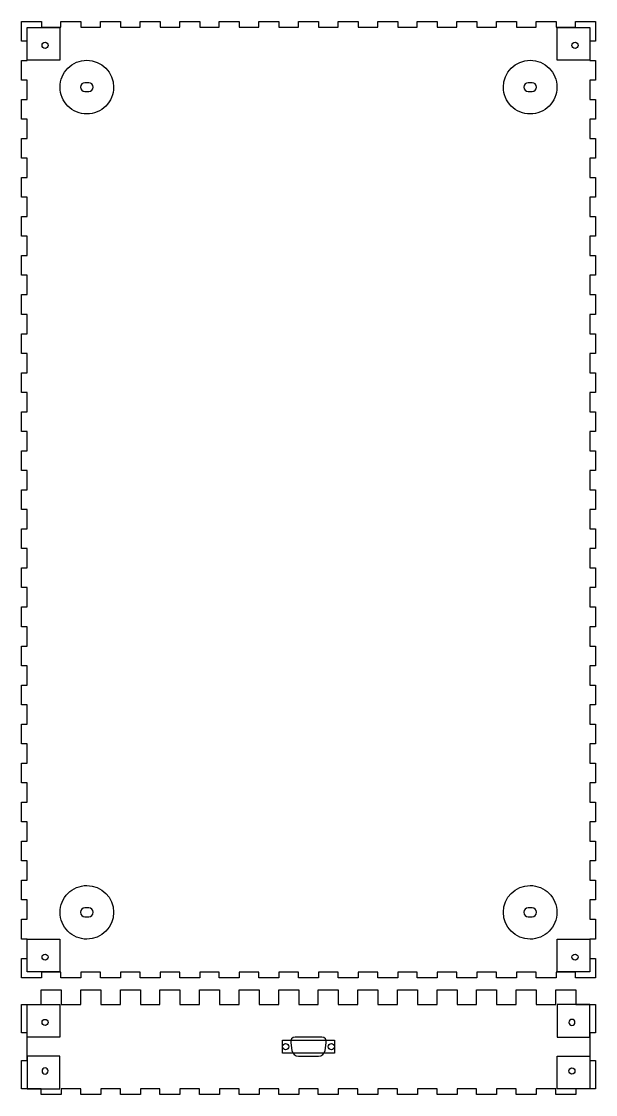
# Model space of a CAD drawing. Extents: x 52 to 1137, y 257 to 858.
# Drawn here: x 375 to 695, y 257 to 855 of the extents above; entities that cross this region are included whole.
import ezdxf

# ---------------------------------------------------------------- set-up
doc = ezdxf.new("R2010")
doc.units = 0
doc.layers.add('Calque_1', color=7, linetype='CONTINUOUS')

msp = doc.modelspace()

# ---------------------------------------------------------------- linework, layer by layer
at = {"layer": 'Calque_1', "color": 1}
for p, q in [((375.308643, 854.857261), (386.396448, 854.857261)), ((375.308643, 843.919569), (375.308643, 854.857261)), ((386.396448, 854.857261), (386.396448, 851.657256)), ((386.396448, 851.657256), (397.324261, 851.657256)), ((397.324261, 851.657256), (397.324261, 854.857261)), ((397.324261, 854.857261), (408.465435, 854.857261)), ((408.465435, 854.857261), (408.465435, 851.657256)), ((408.465435, 851.657256), (419.393249, 851.657256)), ((419.393249, 851.657256), (419.393249, 854.857261)), ((419.393249, 854.857261), (430.534394, 854.857261)), ((430.534394, 854.857261), (430.534394, 851.657256)), ((430.534394, 851.657256), (441.462207, 851.657256)), ((441.462207, 851.657256), (441.462207, 854.857261)), ((441.462207, 854.857261), (452.603353, 854.857261)), ((452.603353, 854.857261), (452.603353, 851.657256)), ((452.603353, 851.657256), (463.531166, 851.657256)), ((463.531166, 851.657256), (463.531166, 854.857261)), ((463.531166, 854.857261), (474.672312, 854.857261)), ((474.672312, 854.857261), (474.672312, 851.657256)), ((474.672312, 851.657256), (485.600125, 851.657256)), ((485.600125, 851.657256), (485.600125, 854.857261)), ((485.600125, 854.857261), (496.741271, 854.857261)), ((496.741271, 854.857261), (496.741271, 851.657256)), ((496.741271, 851.657256), (507.669112, 851.657256)), ((507.669112, 851.657256), (507.669112, 854.857261)), ((507.669112, 854.857261), (518.810258, 854.857261)), ((518.810258, 854.857261), (518.810258, 851.657256)), ((518.810258, 851.657256), (529.738071, 851.657256)), ((529.738071, 851.657256), (529.738071, 854.857261)), ((529.738071, 854.857261), (540.879217, 854.857261)), ((540.879217, 854.857261), (540.879217, 851.657256)), ((540.879217, 851.657256), (551.80703, 851.657256)), ((551.80703, 851.657256), (551.80703, 854.857261)), ((551.80703, 854.857261), (562.948175, 854.857261)), ((562.948175, 854.857261), (562.948175, 851.657256)), ((562.948175, 851.657256), (573.875989, 851.657256)), ((573.875989, 851.657256), (573.875989, 854.857261)), ((573.875989, 854.857261), (585.017134, 854.857261)), ((585.017134, 854.857261), (585.017134, 851.657256)), ((585.017134, 851.657256), (595.944948, 851.657256)), ((595.944948, 851.657256), (595.944948, 854.857261)), ((595.944948, 854.857261), (607.086121, 854.857261)), ((607.086121, 854.857261), (607.086121, 851.657256)), ((607.086121, 851.657256), (618.013935, 851.657256)), ((618.013935, 851.657256), (618.013935, 854.857261)), ((618.013935, 854.857261), (629.15508, 854.857261)), ((629.15508, 854.857261), (629.15508, 851.657256)), ((629.15508, 851.657256), (640.082894, 851.657256)), ((640.082894, 851.657256), (640.082894, 854.857261)), ((640.082894, 854.857261), (651.224039, 854.857261)), ((651.224039, 854.857261), (651.224039, 851.657256)), ((651.224039, 851.657256), (662.151853, 851.657256)), ((662.151853, 851.657256), (662.151853, 854.857261)), ((662.151853, 854.857261), (673.292998, 854.857261)), ((673.292998, 854.857261), (673.292998, 851.657256)), ((673.292998, 851.657256), (684.220812, 851.657256)), ((684.220812, 851.657256), (684.220812, 854.857261)), ((684.220812, 854.857261), (695.308645, 854.857261)), ((695.308645, 854.857261), (695.308645, 843.919569)), ((378.508647, 843.919569), (375.308643, 843.919569)), ((378.508647, 833.14187), (378.508647, 843.919569)), ((695.308645, 843.919569), (692.10864, 843.919569)), ((692.10864, 843.919569), (692.10864, 833.14187)), ((388.458651, 839.842901), (388.458651, 839.842901)), ((683.871951, 839.842901), (683.871951, 839.842901)), ((375.308643, 822.150867), (375.308643, 833.14187)), ((375.308643, 833.14187), (378.508647, 833.14187)), ((692.10864, 833.14187), (695.308645, 833.14187)), ((695.308645, 833.14187), (695.308645, 822.150867)), ((378.508647, 822.150867), (375.308643, 822.150867)), ((378.508647, 811.373167), (378.508647, 822.150867)), ((412.785286, 820.706211), (410.705337, 820.706211)), ((659.91188, 820.706211), (657.831959, 820.706211)), ((695.308645, 822.150867), (692.10864, 822.150867)), ((692.10864, 822.150867), (692.10864, 811.373167)), ((410.705337, 815.806269), (412.785286, 815.806269)), ((657.831959, 815.806269), (659.91188, 815.806269)), ((375.308643, 800.382164), (375.308643, 811.373167)), ((375.308643, 811.373167), (378.508647, 811.373167)), ((692.10864, 811.373167), (695.308645, 811.373167)), ((695.308645, 811.373167), (695.308645, 800.382164)), ((378.508647, 800.382164), (375.308643, 800.382164)), ((378.508647, 789.604465), (378.508647, 800.382164)), ((695.308645, 800.382164), (692.10864, 800.382164)), ((692.10864, 800.382164), (692.10864, 789.604465)), ((375.308643, 778.613461), (375.308643, 789.604465)), ((375.308643, 789.604465), (378.508647, 789.604465)), ((692.10864, 789.604465), (695.308645, 789.604465)), ((695.308645, 789.604465), (695.308645, 778.613461)), ((378.508647, 778.613461), (375.308643, 778.613461)), ((378.508647, 767.835762), (378.508647, 778.613461)), ((695.308645, 778.613461), (692.10864, 778.613461)), ((692.10864, 778.613461), (692.10864, 767.835762)), ((375.308643, 756.844731), (375.308643, 767.835762)), ((375.308643, 767.835762), (378.508647, 767.835762)), ((692.10864, 767.835762), (695.308645, 767.835762)), ((695.308645, 767.835762), (695.308645, 756.844731)), ((378.508647, 756.844731), (375.308643, 756.844731)), ((378.508647, 746.067059), (378.508647, 756.844731)), ((695.308645, 756.844731), (692.10864, 756.844731)), ((692.10864, 756.844731), (692.10864, 746.067059)), ((375.308643, 735.076028), (375.308643, 746.067059)), ((375.308643, 746.067059), (378.508647, 746.067059)), ((692.10864, 746.067059), (695.308645, 746.067059)), ((695.308645, 746.067059), (695.308645, 735.076028)), ((378.508647, 735.076028), (375.308643, 735.076028)), ((378.508647, 724.298357), (378.508647, 735.076028)), ((695.308645, 735.076028), (692.10864, 735.076028)), ((692.10864, 735.076028), (692.10864, 724.298357)), ((375.308643, 713.307353), (375.308643, 724.298357)), ((375.308643, 724.298357), (378.508647, 724.298357)), ((692.10864, 724.298357), (695.308645, 724.298357)), ((695.308645, 724.298357), (695.308645, 713.307353)), ((378.508647, 713.307353), (375.308643, 713.307353)), ((378.508647, 702.529654), (378.508647, 713.307353)), ((695.308645, 713.307353), (692.10864, 713.307353)), ((692.10864, 713.307353), (692.10864, 702.529654)), ((375.308643, 691.538623), (375.308643, 702.529654)), ((375.308643, 702.529654), (378.508647, 702.529654)), ((692.10864, 702.529654), (695.308645, 702.529654)), ((695.308645, 702.529654), (695.308645, 691.538623)), ((378.508647, 691.538623), (375.308643, 691.538623)), ((378.508647, 680.760951), (378.508647, 691.538623)), ((695.308645, 691.538623), (692.10864, 691.538623)), ((692.10864, 691.538623), (692.10864, 680.760951)), ((375.308643, 669.76992), (375.308643, 680.760951)), ((375.308643, 680.760951), (378.508647, 680.760951)), ((692.10864, 680.760951), (695.308645, 680.760951)), ((695.308645, 680.760951), (695.308645, 669.76992)), ((378.508647, 669.76992), (375.308643, 669.76992)), ((378.508647, 658.992249), (378.508647, 669.76992)), ((695.308645, 669.76992), (692.10864, 669.76992)), ((692.10864, 669.76992), (692.10864, 658.992249)), ((375.308643, 648.001217), (375.308643, 658.992249)), ((375.308643, 658.992249), (378.508647, 658.992249)), ((692.10864, 658.992249), (695.308645, 658.992249)), ((695.308645, 658.992249), (695.308645, 648.001217)), ((378.508647, 648.001217), (375.308643, 648.001217)), ((378.508647, 637.223532), (378.508647, 648.001217)), ((695.308645, 648.001217), (692.10864, 648.001217)), ((692.10864, 648.001217), (692.10864, 637.223532)), ((375.308643, 626.232512), (375.308643, 637.223532)), ((375.308643, 637.223532), (378.508647, 637.223532)), ((692.10864, 637.223532), (695.308645, 637.223532)), ((695.308645, 637.223532), (695.308645, 626.232512)), ((378.508647, 626.232512), (375.308643, 626.232512)), ((378.508647, 615.454826), (378.508647, 626.232512)), ((695.308645, 626.232512), (692.10864, 626.232512)), ((692.10864, 626.232512), (692.10864, 615.454826)), ((375.308643, 604.463806), (375.308643, 615.454826)), ((375.308643, 615.454826), (378.508647, 615.454826)), ((692.10864, 615.454826), (695.308645, 615.454826)), ((695.308645, 615.454826), (695.308645, 604.463806)), ((378.508647, 604.463806), (375.308643, 604.463806)), ((378.508647, 593.686118), (378.508647, 604.463806)), ((695.308645, 604.463806), (692.10864, 604.463806)), ((692.10864, 604.463806), (692.10864, 593.686118)), ((375.308643, 582.695098), (375.308643, 593.686118)), ((375.308643, 593.686118), (378.508647, 593.686118)), ((692.10864, 593.686118), (695.308645, 593.686118)), ((695.308645, 593.686118), (695.308645, 582.695098)), ((378.508647, 582.695098), (375.308643, 582.695098)), ((378.508647, 571.917418), (378.508647, 582.695098)), ((695.308645, 582.695098), (692.10864, 582.695098)), ((692.10864, 582.695098), (692.10864, 571.917418)), ((375.308643, 560.926387), (375.308643, 571.917418)), ((375.308643, 571.917418), (378.508647, 571.917418)), ((692.10864, 571.917418), (695.308645, 571.917418)), ((695.308645, 571.917418), (695.308645, 560.926387)), ((378.508647, 560.926387), (375.308643, 560.926387)), ((378.508647, 550.148715), (378.508647, 560.926387)), ((695.308645, 560.926387), (692.10864, 560.926387)), ((692.10864, 560.926387), (692.10864, 550.148715)), ((375.308643, 539.157684), (375.308643, 550.148715)), ((375.308643, 550.148715), (378.508647, 550.148715)), ((692.10864, 550.148715), (695.308645, 550.148715)), ((695.308645, 550.148715), (695.308645, 539.157684)), ((378.508647, 539.157684), (375.308643, 539.157684)), ((378.508647, 528.379985), (378.508647, 539.157684)), ((695.308645, 539.157684), (692.10864, 539.157684)), ((692.10864, 539.157684), (692.10864, 528.379985)), ((375.308643, 517.388981), (375.308643, 528.379985)), ((375.308643, 528.379985), (378.508647, 528.379985)), ((692.10864, 528.379985), (695.308645, 528.379985)), ((695.308645, 528.379985), (695.308645, 517.388981)), ((378.508647, 517.388981), (375.308643, 517.388981)), ((378.508647, 506.611282), (378.508647, 517.388981)), ((695.308645, 517.388981), (692.10864, 517.388981)), ((692.10864, 517.388981), (692.10864, 506.611282)), ((375.308643, 495.620279), (375.308643, 506.611282)), ((375.308643, 506.611282), (378.508647, 506.611282)), ((692.10864, 506.611282), (695.308645, 506.611282)), ((695.308645, 506.611282), (695.308645, 495.620279)), ((378.508647, 495.620279), (375.308643, 495.620279)), ((378.508647, 484.842579), (378.508647, 495.620279)), ((695.308645, 495.620279), (692.10864, 495.620279)), ((692.10864, 495.620279), (692.10864, 484.842579)), ((375.308643, 473.851576), (375.308643, 484.842579)), ((375.308643, 484.842579), (378.508647, 484.842579)), ((692.10864, 484.842579), (695.308645, 484.842579)), ((695.308645, 484.842579), (695.308645, 473.851576)), ((378.508647, 473.851576), (375.308643, 473.851576)), ((378.508647, 463.073877), (378.508647, 473.851576)), ((695.308645, 473.851576), (692.10864, 473.851576)), ((692.10864, 473.851576), (692.10864, 463.073877)), ((375.308643, 452.082845), (375.308643, 463.073877)), ((375.308643, 463.073877), (378.508647, 463.073877)), ((692.10864, 463.073877), (695.308645, 463.073877)), ((695.308645, 463.073877), (695.308645, 452.082845)), ((378.508647, 452.082845), (375.308643, 452.082845)), ((378.508647, 441.305174), (378.508647, 452.082845)), ((695.308645, 452.082845), (692.10864, 452.082845)), ((692.10864, 452.082845), (692.10864, 441.305174)), ((375.308643, 430.314143), (375.308643, 441.305174)), ((375.308643, 441.305174), (378.508647, 441.305174)), ((692.10864, 441.305174), (695.308645, 441.305174)), ((695.308645, 441.305174), (695.308645, 430.314143)), ((378.508647, 430.314143), (375.308643, 430.314143)), ((378.508647, 419.536471), (378.508647, 430.314143)), ((695.308645, 430.314143), (692.10864, 430.314143)), ((692.10864, 430.314143), (692.10864, 419.536471)), ((375.308643, 408.54544), (375.308643, 419.536471)), ((375.308643, 419.536471), (378.508647, 419.536471)), ((692.10864, 419.536471), (695.308645, 419.536471)), ((695.308645, 419.536471), (695.308645, 408.54544)), ((378.508647, 408.54544), (375.308643, 408.54544)), ((378.508647, 397.767769), (378.508647, 408.54544)), ((695.308645, 408.54544), (692.10864, 408.54544)), ((692.10864, 408.54544), (692.10864, 397.767769)), ((375.308643, 386.776737), (375.308643, 397.767769)), ((375.308643, 397.767769), (378.508647, 397.767769)), ((692.10864, 397.767769), (695.308645, 397.767769)), ((695.308645, 397.767769), (695.308645, 386.776737)), ((378.508647, 386.776737), (375.308643, 386.776737)), ((378.508647, 375.999038), (378.508647, 386.776737)), ((695.308645, 386.776737), (692.10864, 386.776737)), ((692.10864, 386.776737), (692.10864, 375.999038)), ((375.308643, 365.008035), (375.308643, 375.999038)), ((375.308643, 375.999038), (378.508647, 375.999038)), ((692.10864, 375.999038), (695.308645, 375.999038)), ((695.308645, 375.999038), (695.308645, 365.008035)), ((378.508647, 365.008035), (375.308643, 365.008035)), ((378.508647, 354.230335), (378.508647, 365.008035)), ((695.308645, 365.008035), (692.10864, 365.008035)), ((692.10864, 365.008035), (692.10864, 354.230335)), ((412.785286, 360.574939), (410.705337, 360.574939)), ((659.91188, 360.574939), (657.831959, 360.574939)), ((375.308643, 343.239332), (375.308643, 354.230335)), ((375.308643, 354.230335), (378.508647, 354.230335)), ((410.705337, 355.674997), (412.785286, 355.674997)), ((657.831959, 355.674997), (659.91188, 355.674997)), ((692.10864, 354.230335), (695.308645, 354.230335)), ((695.308645, 354.230335), (695.308645, 343.239332)), ((378.508647, 343.239332), (375.308643, 343.239332)), ((378.508647, 332.461633), (378.508647, 343.239332)), ((695.308645, 343.239332), (692.10864, 343.239332)), ((692.10864, 343.239332), (692.10864, 332.461633)), ((375.308643, 321.523941), (375.308643, 332.461633)), ((375.308643, 332.461633), (378.508647, 332.461633)), ((388.458651, 331.42496), (388.458651, 331.42496)), ((683.871951, 331.42496), (683.871951, 331.42496)), ((692.10864, 332.461633), (695.308645, 332.461633)), ((695.308645, 332.461633), (695.308645, 321.523941)), ((397.324261, 324.723946), (386.396448, 324.723946)), ((386.396448, 324.723946), (386.396448, 321.523941)), ((397.324261, 321.523941), (397.324261, 324.723946)), ((419.393249, 324.723946), (408.465435, 324.723946)), ((408.465435, 324.723946), (408.465435, 321.523941)), ((419.393249, 321.523941), (419.393249, 324.723946)), ((441.462207, 324.723946), (430.534394, 324.723946)), ((430.534394, 324.723946), (430.534394, 321.523941)), ((441.462207, 321.523941), (441.462207, 324.723946)), ((463.531166, 324.723946), (452.603353, 324.723946)), ((452.603353, 324.723946), (452.603353, 321.523941)), ((463.531166, 321.523941), (463.531166, 324.723946)), ((485.600125, 324.723946), (474.672312, 324.723946)), ((474.672312, 324.723946), (474.672312, 321.523941)), ((485.600125, 321.523941), (485.600125, 324.723946)), ((507.669112, 324.723946), (496.741271, 324.723946)), ((496.741271, 324.723946), (496.741271, 321.523941)), ((507.669112, 321.523941), (507.669112, 324.723946)), ((529.738071, 324.723946), (518.810258, 324.723946)), ((518.810258, 324.723946), (518.810258, 321.523941)), ((529.738071, 321.523941), (529.738071, 324.723946)), ((551.80703, 324.723946), (540.879217, 324.723946)), ((540.879217, 324.723946), (540.879217, 321.523941)), ((551.80703, 321.523941), (551.80703, 324.723946)), ((573.875989, 324.723946), (562.948175, 324.723946)), ((562.948175, 324.723946), (562.948175, 321.523941)), ((573.875989, 321.523941), (573.875989, 324.723946)), ((595.944948, 324.723946), (585.017134, 324.723946)), ((585.017134, 324.723946), (585.017134, 321.523941)), ((595.944948, 321.523941), (595.944948, 324.723946)), ((618.013935, 324.723946), (607.086121, 324.723946)), ((607.086121, 324.723946), (607.086121, 321.523941)), ((618.013935, 321.523941), (618.013935, 324.723946)), ((640.082894, 324.723946), (629.15508, 324.723946)), ((629.15508, 324.723946), (629.15508, 321.523941)), ((640.082894, 321.523941), (640.082894, 324.723946)), ((662.151853, 324.723946), (651.224039, 324.723946)), ((651.224039, 324.723946), (651.224039, 321.523941)), ((662.151853, 321.523941), (662.151853, 324.723946)), ((684.220812, 324.723946), (673.292998, 324.723946)), ((673.292998, 324.723946), (673.292998, 321.523941)), ((684.220812, 321.523941), (684.220812, 324.723946)), ((386.396448, 321.523941), (375.308643, 321.523941)), ((408.465435, 321.523941), (397.324261, 321.523941)), ((430.534394, 321.523941), (419.393249, 321.523941)), ((452.603353, 321.523941), (441.462207, 321.523941)), ((474.672312, 321.523941), (463.531166, 321.523941)), ((496.741271, 321.523941), (485.600125, 321.523941)), ((518.810258, 321.523941), (507.669112, 321.523941)), ((540.879217, 321.523941), (529.738071, 321.523941)), ((562.948175, 321.523941), (551.80703, 321.523941)), ((585.017134, 321.523941), (573.875989, 321.523941)), ((607.086121, 321.523941), (595.944948, 321.523941)), ((629.15508, 321.523941), (618.013935, 321.523941)), ((651.224039, 321.523941), (640.082894, 321.523941)), ((673.292998, 321.523941), (662.151853, 321.523941)), ((695.308645, 321.523941), (684.220812, 321.523941)), ((386.289796, 306.657268), (386.289796, 314.857347)), ((386.289796, 314.857347), (397.430941, 314.857347)), ((397.430941, 314.857347), (397.430941, 306.657268)), ((408.358755, 306.657268), (408.358755, 314.857347)), ((408.358755, 314.857347), (419.4999, 314.857347)), ((419.4999, 314.857347), (419.4999, 306.657268)), ((430.427714, 306.657268), (430.427714, 314.857347)), ((430.427714, 314.857347), (441.568859, 314.857347)), ((441.568859, 314.857347), (441.568859, 306.657268)), ((452.496673, 306.657268), (452.496673, 314.857347)), ((452.496673, 314.857347), (463.637846, 314.857347)), ((463.637846, 314.857347), (463.637846, 306.657268)), ((474.56566, 306.657268), (474.56566, 314.857347)), ((474.56566, 314.857347), (485.706805, 314.857347)), ((485.706805, 314.857347), (485.706805, 306.657268)), ((496.634619, 306.657268), (496.634619, 314.857347)), ((496.634619, 314.857347), (507.775764, 314.857347)), ((507.775764, 314.857347), (507.775764, 306.657268)), ((518.703578, 306.657268), (518.703578, 314.857347)), ((518.703578, 314.857347), (529.844723, 314.857347)), ((529.844723, 314.857347), (529.844723, 306.657268)), ((540.772537, 306.657268), (540.772537, 314.857347)), ((540.772537, 314.857347), (551.913682, 314.857347)), ((551.913682, 314.857347), (551.913682, 306.657268)), ((562.841524, 306.657268), (562.841524, 314.857347)), ((562.841524, 314.857347), (573.982669, 314.857347)), ((573.982669, 314.857347), (573.982669, 306.657268)), ((584.910482, 306.657268), (584.910482, 314.857347)), ((584.910482, 314.857347), (596.051628, 314.857347)), ((596.051628, 314.857347), (596.051628, 306.657268)), ((606.979441, 306.657268), (606.979441, 314.857347)), ((606.979441, 314.857347), (618.120587, 314.857347)), ((618.120587, 314.857347), (618.120587, 306.657268)), ((629.0484, 306.657268), (629.0484, 314.857347)), ((629.0484, 314.857347), (640.189546, 314.857347)), ((640.189546, 314.857347), (640.189546, 306.657268)), ((651.117359, 306.657268), (651.117359, 314.857347)), ((651.117359, 314.857347), (662.258533, 314.857347)), ((662.258533, 314.857347), (662.258533, 306.657268)), ((673.186346, 306.657268), (673.186346, 314.857347)), ((673.186346, 314.857347), (684.327492, 314.857347)), ((684.327492, 314.857347), (684.327492, 306.657268)), ((375.308643, 306.657268), (386.289796, 306.657268)), ((375.308643, 290.959492), (375.308643, 306.657268)), ((397.430941, 306.657268), (408.358755, 306.657268)), ((419.4999, 306.657268), (430.427714, 306.657268)), ((441.568859, 306.657268), (452.496673, 306.657268)), ((463.637846, 306.657268), (474.56566, 306.657268)), ((485.706805, 306.657268), (496.634619, 306.657268)), ((507.775764, 306.657268), (518.703578, 306.657268)), ((529.844723, 306.657268), (540.772537, 306.657268)), ((551.913682, 306.657268), (562.841524, 306.657268)), ((573.982669, 306.657268), (584.910482, 306.657268)), ((596.051628, 306.657268), (606.979441, 306.657268)), ((618.120587, 306.657268), (629.0484, 306.657268)), ((640.189546, 306.657268), (651.117359, 306.657268)), ((662.258533, 306.657268), (673.186346, 306.657268)), ((684.327492, 306.657268), (695.308645, 306.657268)), ((695.308645, 306.657268), (695.308645, 290.959492)), ((388.458651, 295.007231), (388.458651, 295.007231)), ((682.15866, 295.007243), (682.15866, 295.007243)), ((378.508647, 290.959492), (375.308643, 290.959492)), ((378.508647, 275.421714), (378.508647, 290.959492)), ((542.716966, 288.540605), (527.900299, 288.540605)), ((695.308645, 290.959492), (692.10864, 290.959492)), ((692.10864, 290.959492), (692.10864, 275.421714)), ((524.25867, 283.190623), (524.25867, 283.190623)), ((525.403649, 285.323554), (526.101246, 281.05991)), ((544.516019, 281.05991), (545.213616, 285.323554)), ((549.758647, 283.190623), (549.758647, 283.190623)), ((375.308643, 259.723936), (375.308643, 275.421714)), ((375.308643, 275.421714), (378.508647, 275.421714)), ((529.649908, 277.840601), (540.967386, 277.840601)), ((692.10864, 275.421714), (695.308645, 275.421714)), ((695.308645, 275.421714), (695.308645, 259.723936)), ((388.45865, 271.373969), (388.45865, 271.373969)), ((682.158648, 271.373925), (682.158648, 271.373925)), ((386.289796, 259.723936), (375.308643, 259.723936)), ((386.289796, 256.523937), (386.289796, 259.723936)), ((408.358755, 259.723936), (397.430941, 259.723936)), ((397.430941, 259.723936), (397.430941, 256.523937)), ((408.358755, 256.523937), (408.358755, 259.723936)), ((430.427714, 259.723936), (419.4999, 259.723936)), ((419.4999, 259.723936), (419.4999, 256.523937)), ((430.427714, 256.523937), (430.427714, 259.723936)), ((452.496673, 259.723936), (441.568859, 259.723936)), ((441.568859, 259.723936), (441.568859, 256.523937)), ((452.496673, 256.523937), (452.496673, 259.723936)), ((474.56566, 259.723936), (463.637846, 259.723936)), ((463.637846, 259.723936), (463.637846, 256.523937)), ((474.56566, 256.523937), (474.56566, 259.723936)), ((496.634619, 259.723936), (485.706805, 259.723936)), ((485.706805, 259.723936), (485.706805, 256.523937)), ((496.634619, 256.523937), (496.634619, 259.723936)), ((518.703578, 259.723936), (507.775764, 259.723936)), ((507.775764, 259.723936), (507.775764, 256.523937)), ((518.703578, 256.523937), (518.703578, 259.723936)), ((540.772537, 259.723936), (529.844723, 259.723936)), ((529.844723, 259.723936), (529.844723, 256.523937)), ((540.772537, 256.523937), (540.772537, 259.723936)), ((562.841524, 259.723936), (551.913682, 259.723936)), ((551.913682, 259.723936), (551.913682, 256.523937)), ((562.841524, 256.523937), (562.841524, 259.723936)), ((584.910482, 259.723936), (573.982669, 259.723936)), ((573.982669, 259.723936), (573.982669, 256.523937)), ((584.910482, 256.523937), (584.910482, 259.723936)), ((606.979441, 259.723936), (596.051628, 259.723936)), ((596.051628, 259.723936), (596.051628, 256.523937)), ((606.979441, 256.523937), (606.979441, 259.723936)), ((629.0484, 259.723936), (618.120587, 259.723936)), ((618.120587, 259.723936), (618.120587, 256.523937)), ((629.0484, 256.523937), (629.0484, 259.723936)), ((651.117359, 259.723936), (640.189546, 259.723936)), ((640.189546, 259.723936), (640.189546, 256.523937)), ((651.117359, 256.523937), (651.117359, 259.723936)), ((673.186346, 259.723936), (662.258533, 259.723936)), ((662.258533, 259.723936), (662.258533, 256.523937)), ((673.186346, 256.523937), (673.186346, 259.723936)), ((695.308645, 259.723936), (684.327492, 259.723936)), ((684.327492, 259.723936), (684.327492, 256.523937)), ((397.430941, 256.523937), (386.289796, 256.523937)), ((419.4999, 256.523937), (408.358755, 256.523937)), ((441.568859, 256.523937), (430.427714, 256.523937)), ((463.637846, 256.523937), (452.496673, 256.523937)), ((485.706805, 256.523937), (474.56566, 256.523937)), ((507.775764, 256.523937), (496.634619, 256.523937)), ((529.844723, 256.523937), (518.703578, 256.523937)), ((551.913682, 256.523937), (540.772537, 256.523937)), ((573.982669, 256.523937), (562.841524, 256.523937)), ((596.051628, 256.523937), (584.910482, 256.523937)), ((618.120587, 256.523937), (606.979441, 256.523937)), ((640.189546, 256.523937), (629.0484, 256.523937)), ((662.258533, 256.523937), (651.117359, 256.523937)), ((684.327492, 256.523937), (673.186346, 256.523937))]:
    msp.add_line(p, q, dxfattribs=at)
at = {"layer": 'Calque_1', "color": 3}
for p, q in [((378.508659, 851.492926), (396.695341, 851.492926)), ((378.508659, 833.306216), (378.508659, 851.492926)), ((396.695341, 851.492926), (396.695341, 833.306216)), ((673.921958, 851.492926), (692.10864, 851.492926)), ((673.921958, 833.306216), (673.921958, 851.492926)), ((692.10864, 851.492926), (692.10864, 833.306216)), ((396.695341, 833.306216), (378.508659, 833.306216)), ((692.10864, 833.306216), (673.921958, 833.306216)), ((426.695342, 818.25624), (426.695342, 818.25624)), ((673.821964, 818.25624), (673.821964, 818.25624)), ((426.695342, 358.124973), (426.695342, 358.124973)), ((673.821964, 358.124973), (673.821964, 358.124973)), ((378.508659, 343.074985), (396.695341, 343.074985)), ((378.508659, 324.888275), (378.508659, 343.074985)), ((396.695341, 343.074985), (396.695341, 324.888275)), ((673.921958, 343.074985), (692.10864, 343.074985)), ((673.921958, 324.888275), (673.921958, 343.074985)), ((692.10864, 343.074985), (692.10864, 324.888275)), ((396.695341, 324.888275), (378.508659, 324.888275)), ((692.10864, 324.888275), (673.921958, 324.888275)), ((378.508659, 306.657256), (396.695341, 306.657256)), ((378.508659, 288.470546), (378.508659, 306.657256)), ((396.695341, 306.657256), (396.695341, 288.470546)), ((692.108653, 306.657269), (673.921971, 306.657269)), ((673.921971, 306.657269), (673.921971, 288.470559)), ((692.108653, 288.470559), (692.108653, 306.657269)), ((396.695341, 288.470546), (378.508659, 288.470546)), ((673.921971, 288.470559), (692.108653, 288.470559)), ((520.858652, 286.870468), (549.758656, 286.870468)), ((520.858652, 279.510826), (520.858652, 286.870468)), ((549.758656, 286.870468), (549.758656, 279.510826)), ((396.695339, 277.910653), (378.508658, 277.910653)), ((378.508658, 277.910653), (378.508658, 259.723944)), ((396.695339, 259.723944), (396.695339, 277.910653)), ((549.758656, 279.510826), (520.858652, 279.510826)), ((673.921958, 259.723899), (673.921958, 277.910609)), ((673.921958, 277.910609), (692.10864, 277.910609)), ((692.10864, 277.910609), (692.10864, 259.723899)), ((378.508658, 259.723944), (396.695339, 259.723944)), ((692.10864, 259.723899), (673.921958, 259.723899))]:
    msp.add_line(p, q, dxfattribs=at)
at = {"layer": 'Calque_1', "color": 1}
for points in [[(387.256566, 840.340829), (386.937755, 840.659645), (386.758652, 841.092052), (386.758658, 841.542923)], [(386.758658, 841.542923), (386.758661, 842.481802), (387.519772, 843.242913), (388.458651, 843.242916)], [(388.458651, 839.842901), (388.007781, 839.842902), (387.575377, 840.022013), (387.256566, 840.340829)], [(388.458651, 843.242916), (389.39753, 843.242913), (390.158642, 842.481802), (390.158645, 841.542923)], [(389.660737, 840.340829), (389.341925, 840.022013), (388.909522, 839.842902), (388.458651, 839.842901)], [(390.158645, 841.542923), (390.158651, 841.092052), (389.979548, 840.659645), (389.660737, 840.340829)], [(682.669866, 840.340829), (682.351055, 840.659645), (682.171951, 841.092052), (682.171957, 841.542923)], [(682.171957, 841.542923), (682.171961, 842.481802), (682.933072, 843.242913), (683.871951, 843.242916)], [(683.871951, 839.842901), (683.42108, 839.842902), (682.988677, 840.022013), (682.669866, 840.340829)], [(683.871951, 843.242916), (684.81083, 843.242913), (685.571941, 842.481802), (685.571945, 841.542923)], [(685.074036, 840.340829), (684.755225, 840.022013), (684.322822, 839.842902), (683.871951, 839.842901)], [(685.571945, 841.542923), (685.571951, 841.092052), (685.392847, 840.659645), (685.074036, 840.340829)], [(410.705337, 820.706211), (409.352251, 820.706211), (408.255337, 819.609298), (408.255337, 818.25624)], [(415.235286, 818.25624), (415.235286, 819.609298), (414.138372, 820.706211), (412.785286, 820.706211)], [(657.831959, 820.706211), (656.478873, 820.706211), (655.38196, 819.609298), (655.38196, 818.25624)], [(662.361908, 818.25624), (662.361908, 819.609298), (661.264967, 820.706211), (659.91188, 820.706211)], [(408.255337, 818.25624), (408.255337, 816.903125), (409.352251, 815.806269), (410.705337, 815.806269)], [(412.785286, 815.806269), (414.138372, 815.806269), (415.235286, 816.903125), (415.235286, 818.25624)], [(655.38196, 818.25624), (655.38196, 816.903125), (656.478873, 815.806269), (657.831959, 815.806269)], [(659.91188, 815.806269), (661.264967, 815.806269), (662.361908, 816.903125), (662.361908, 818.25624)], [(410.705337, 360.574939), (409.352251, 360.574939), (408.255337, 359.478054), (408.255337, 358.124968)], [(415.235286, 358.124968), (415.235286, 359.478054), (414.138372, 360.574939), (412.785286, 360.574939)], [(657.831959, 360.574939), (656.478873, 360.574939), (655.38196, 359.478054), (655.38196, 358.124968)], [(662.361908, 358.124968), (662.361908, 359.478054), (661.264967, 360.574939), (659.91188, 360.574939)], [(408.255337, 358.124968), (408.255337, 356.771882), (409.352251, 355.674997), (410.705337, 355.674997)], [(412.785286, 355.674997), (414.138372, 355.674997), (415.235286, 356.771882), (415.235286, 358.124968)], [(655.38196, 358.124968), (655.38196, 356.771882), (656.478873, 355.674997), (657.831959, 355.674997)], [(659.91188, 355.674997), (661.264967, 355.674997), (662.361908, 356.771882), (662.361908, 358.124968)], [(387.256566, 331.922888), (386.937755, 332.241704), (386.758652, 332.674111), (386.758658, 333.124982)], [(386.758658, 333.124982), (386.758661, 334.063861), (387.519772, 334.824972), (388.458651, 334.824975)], [(388.458651, 331.42496), (388.007781, 331.424961), (387.575377, 331.604072), (387.256566, 331.922888)], [(388.458651, 334.824975), (389.39753, 334.824972), (390.158642, 334.063861), (390.158645, 333.124982)], [(389.660737, 331.922888), (389.341925, 331.604072), (388.909522, 331.424961), (388.458651, 331.42496)], [(390.158645, 333.124982), (390.158651, 332.674111), (389.979548, 332.241704), (389.660737, 331.922888)], [(682.669866, 331.922888), (682.351055, 332.241704), (682.171951, 332.674111), (682.171957, 333.124982)], [(682.171957, 333.124982), (682.171961, 334.063861), (682.933072, 334.824972), (683.871951, 334.824975)], [(683.871951, 331.42496), (683.42108, 331.424961), (682.988677, 331.604072), (682.669866, 331.922888)], [(683.871951, 334.824975), (684.81083, 334.824972), (685.571941, 334.063861), (685.571945, 333.124982)], [(685.074036, 331.922888), (684.755225, 331.604072), (684.322822, 331.424961), (683.871951, 331.42496)], [(685.571945, 333.124982), (685.571951, 332.674111), (685.392847, 332.241704), (685.074036, 331.922888)], [(387.256566, 295.505159), (386.937755, 295.823975), (386.758652, 296.256382), (386.758658, 296.707253)], [(386.758658, 296.707253), (386.758661, 297.646132), (387.519772, 298.407243), (388.458651, 298.407246)], [(388.458651, 295.007231), (388.007781, 295.007232), (387.575377, 295.186343), (387.256566, 295.505159)], [(388.458651, 298.407246), (389.39753, 298.407243), (390.158642, 297.646132), (390.158645, 296.707253)], [(389.660737, 295.505159), (389.341925, 295.186343), (388.909522, 295.007232), (388.458651, 295.007231)], [(390.158645, 296.707253), (390.158651, 296.256382), (389.979548, 295.823975), (389.660737, 295.505159)], [(680.458667, 296.707265), (680.458661, 296.256394), (680.637764, 295.823988), (680.956575, 295.505172)], [(682.15866, 298.407259), (681.219781, 298.407255), (680.45867, 297.646144), (680.458667, 296.707265)], [(680.956575, 295.505172), (681.275386, 295.186355), (681.70779, 295.007245), (682.15866, 295.007243)], [(683.858654, 296.707265), (683.858651, 297.646144), (683.097539, 298.407255), (682.15866, 298.407259)], [(682.15866, 295.007243), (682.609531, 295.007245), (683.041934, 295.186355), (683.360746, 295.505172)], [(683.360746, 295.505172), (683.679557, 295.823988), (683.85866, 296.256394), (683.858654, 296.707265)], [(527.900299, 288.540605), (526.238152, 288.540605), (525.114738, 287.093229), (525.403649, 285.323554)], [(545.213616, 285.323554), (545.502555, 287.093229), (544.380017, 288.540605), (542.716966, 288.540605)], [(520.858669, 283.190623), (520.858669, 283.641491), (521.037776, 284.073893), (521.356588, 284.392705)], [(521.356588, 281.988541), (521.037776, 282.307353), (520.858669, 282.739755), (520.858669, 283.190623)], [(521.356588, 284.392705), (521.675401, 284.711517), (522.107803, 284.890623), (522.558671, 284.890622)], [(522.558671, 281.490624), (522.107803, 281.490623), (521.675401, 281.669729), (521.356588, 281.988541)], [(522.558671, 284.890622), (523.497555, 284.890622), (524.25867, 284.129507), (524.25867, 283.190623)], [(524.25867, 283.190623), (524.25867, 282.251739), (523.497555, 281.490624), (522.558671, 281.490624)], [(546.358646, 283.190623), (546.358646, 284.129507), (547.119761, 284.890622), (548.058645, 284.890622)], [(548.058645, 281.490624), (547.119761, 281.490624), (546.358646, 282.251739), (546.358646, 283.190623)], [(548.058645, 284.890622), (548.509513, 284.890623), (548.941915, 284.711517), (549.260728, 284.392705)], [(549.260728, 281.988541), (548.941915, 281.669729), (548.509513, 281.490623), (548.058645, 281.490624)], [(549.260728, 284.392705), (549.57954, 284.073893), (549.758647, 283.641491), (549.758647, 283.190623)], [(549.758647, 283.190623), (549.758647, 282.739755), (549.57954, 282.307353), (549.260728, 281.988541)], [(526.101246, 281.05991), (526.390467, 279.289925), (527.987732, 277.840601), (529.649908, 277.840601)], [(540.967386, 277.840601), (542.629251, 277.840601), (544.225923, 279.289587), (544.516019, 281.05991)], [(387.256565, 270.876041), (386.937754, 270.557224), (386.75865, 270.124818), (386.758656, 269.673947)], [(386.758656, 269.673947), (386.75866, 268.735068), (387.519771, 267.973957), (388.45865, 267.973953)], [(388.45865, 271.373969), (388.007779, 271.373967), (387.575376, 271.194857), (387.256565, 270.876041)], [(389.660735, 270.876041), (389.341924, 271.194857), (388.909521, 271.373967), (388.45865, 271.373969)], [(388.45865, 267.973953), (389.397529, 267.973957), (390.15864, 268.735068), (390.158644, 269.673947)], [(390.158644, 269.673947), (390.158649, 270.124818), (389.979546, 270.557224), (389.660735, 270.876041)], [(680.458654, 269.673903), (680.458648, 270.124774), (680.637751, 270.55718), (680.956562, 270.875997)], [(682.158648, 267.97391), (681.219769, 267.973913), (680.458657, 268.735024), (680.458654, 269.673903)], [(680.956562, 270.875997), (681.275374, 271.194813), (681.707777, 271.373924), (682.158648, 271.373925)], [(682.158648, 271.373925), (682.609518, 271.373924), (683.041922, 271.194813), (683.360733, 270.875997)], [(683.858641, 269.673903), (683.858638, 268.735024), (683.097527, 267.973913), (682.158648, 267.97391)], [(683.360733, 270.875997), (683.679544, 270.55718), (683.858647, 270.124774), (683.858641, 269.673903)]]:
    msp.add_open_spline(points, degree=3, dxfattribs=at)
at = {"layer": 'Calque_1', "color": 3}
for points in [[(401.174101, 828.827484), (403.977773, 831.631151), (407.780367, 833.206232), (411.745354, 833.206228)], [(411.745354, 833.206228), (420.002002, 833.206221), (426.695335, 826.512887), (426.695342, 818.25624)], [(643.92196, 818.25624), (643.921966, 826.512887), (650.6153, 833.206221), (658.871948, 833.206228)], [(658.871948, 833.206228), (662.836935, 833.206232), (666.639529, 831.631151), (669.443201, 828.827484)], [(396.795337, 818.25624), (396.795341, 822.221227), (398.370429, 826.023817), (401.174101, 828.827484)], [(669.443201, 828.827484), (672.246873, 826.023817), (673.821961, 822.221227), (673.821964, 818.25624)], [(401.174091, 807.684977), (398.370418, 810.48865), (396.795333, 814.291248), (396.795337, 818.25624)], [(426.695342, 818.25624), (426.695346, 814.291252), (425.120265, 810.488659), (422.316598, 807.684987)], [(648.300704, 807.684987), (645.497037, 810.488659), (643.921956, 814.291252), (643.92196, 818.25624)], [(673.821964, 818.25624), (673.821969, 814.291248), (672.246883, 810.48865), (669.443211, 807.684977)], [(411.745354, 803.306223), (407.780362, 803.306219), (403.977764, 804.881304), (401.174091, 807.684977)], [(422.316598, 807.684987), (419.512932, 804.881315), (415.710341, 803.306227), (411.745354, 803.306223)], [(658.871948, 803.306223), (654.906961, 803.306227), (651.10437, 804.881315), (648.300704, 807.684987)], [(669.443211, 807.684977), (666.639538, 804.881304), (662.83694, 803.306219), (658.871948, 803.306223)], [(401.174097, 368.696225), (403.97777, 371.499894), (407.780365, 373.074977), (411.745354, 373.074973)], [(411.745354, 373.074973), (420.002006, 373.074966), (426.695342, 366.381625), (426.695342, 358.124973)], [(643.92196, 358.124973), (643.92196, 366.381625), (650.615296, 373.074966), (658.871948, 373.074973)], [(658.871948, 373.074973), (662.836937, 373.074977), (666.639532, 371.499894), (669.443205, 368.696225)], [(396.795337, 358.124973), (396.795338, 362.089963), (398.370425, 365.892556), (401.174097, 368.696225)], [(669.443205, 368.696225), (672.246877, 365.892556), (673.821964, 362.089963), (673.821964, 358.124973)], [(401.174097, 347.553722), (398.370425, 350.357391), (396.795338, 354.159984), (396.795337, 358.124973)], [(426.695342, 358.124973), (426.695342, 349.868321), (420.002006, 343.174981), (411.745354, 343.174974)], [(658.871948, 343.174974), (650.615296, 343.174981), (643.92196, 349.868321), (643.92196, 358.124973)], [(673.821964, 358.124973), (673.821964, 354.159984), (672.246877, 350.357391), (669.443205, 347.553722)], [(411.745354, 343.174974), (407.780365, 343.17497), (403.97777, 344.750052), (401.174097, 347.553722)], [(669.443205, 347.553722), (666.639532, 344.750052), (662.836937, 343.17497), (658.871948, 343.174974)]]:
    msp.add_open_spline(points, degree=3, dxfattribs=at)

doc.saveas('drawing.dxf')
